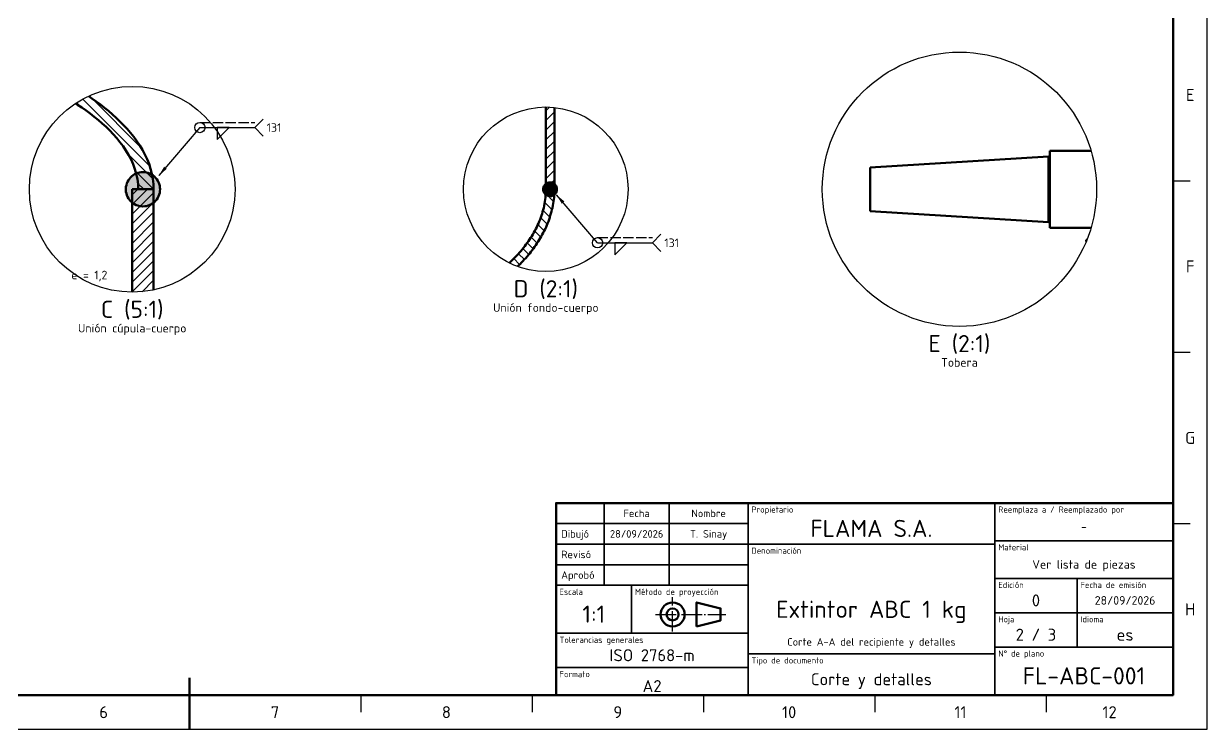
# Model space of a CAD drawing. Header units: millimetres. Extents: x 0 to 594, y 0 to 420.
# Drawn here: x 248.7 to 594, y 0 to 205.8 of the extents above; entities that cross this region are included whole.
import ezdxf
from ezdxf.enums import TextEntityAlignment as Align

# ---------------------------------------------------------------- set-up
doc = ezdxf.new("R2010")
doc.units = ezdxf.units.MM
doc.linetypes.add('ISO02-TRAZOS', pattern=[3.75, 3, -0.75])
doc.linetypes.add('ISO04-TRAZO-PUNTO', pattern=[7.625, 6, -0.75, 0.125, -0.75])
for name, color, linetype, lineweight in [('01-VISIBLE', 7, 'CONTINUOUS', 50), ('02-OCULTA', 4, 'ISO02-TRAZOS', 25), ('03-EJE', 1, 'ISO04-TRAZO-PUNTO', 25), ('05-RAYADO', 8, 'CONTINUOUS', 25), ('06-TEXTO', 7, 'CONTINUOUS', 25), ('07-RECUADRO', 7, 'CONTINUOUS', 70), ('08-FINA', 5, 'CONTINUOUS', 25), ('10-ROTULO', 7, 'CONTINUOUS', 35), ('11-TEXTO-ROTULO', 7, 'CONTINUOUS', 25), ('12-SOLDADURA', 6, 'CONTINUOUS', 25)]:
    doc.layers.add(name, color=color, linetype=linetype, lineweight=lineweight)
doc.styles.add('ISO3098', font='isocpeur.ttf')

msp = doc.modelspace()

# ---------------------------------------------------------------- hatches: boundary and pattern name
at = {"layer": '05-RAYADO'}
h = msp.add_hatch(dxfattribs=at)
h.set_pattern_fill('ANSI31', scale=0.62992, angle=90)
h.paths.add_polyline_path([(267.89, 184.5), (268.71, 183.93), (269.53, 183.35), (270.34, 182.75), (271.15, 182.15), (271.94, 181.53), (272.72, 180.9), (273.5, 180.26), (274.26, 179.61), (275.02, 178.95), (275.76, 178.27), (276.48, 177.58), (277.2, 176.87), (277.9, 176.15), (278.59, 175.42), (279.25, 174.67), (279.9, 173.9), (280.54, 173.12), (281.15, 172.33), (281.73, 171.51), (282.3, 170.68), (282.84, 169.83), (283.35, 168.97), (283.83, 168.09), (284.28, 167.19), (284.7, 166.28), (285.07, 165.35), (285.42, 164.4), (285.72, 163.44), (285.98, 162.47), (286.2, 161.49), (286.37, 160.5), (286.49, 159.51), (286.56, 158.5), (286.58, 157.5), (282.08, 157.5), (282.07, 158.51), (282, 159.51), (281.86, 160.51), (281.65, 161.49), (281.39, 162.46), (281.08, 163.42), (280.75, 164.37), (280.38, 165.31), (279.97, 166.23), (279.51, 167.13), (279.02, 168), (278.49, 168.86), (277.93, 169.7), (277.34, 170.51), (276.73, 171.31), (276.09, 172.09), (275.44, 172.86), (274.77, 173.6), (274.07, 174.34), (273.36, 175.05), (272.64, 175.75), (271.9, 176.43), (271.15, 177.1), (270.38, 177.75), (269.6, 178.39), (268.81, 179.02), (268.01, 179.63), (267.21, 180.23), (266.39, 180.82), (265.56, 181.39), (264.73, 181.96), (263.89, 182.52), (263.83, 182.55), (264.28, 182.85), (264.91, 183.23), (265.55, 183.6), (266.19, 183.96), (266.84, 184.3), (267.51, 184.62), (267.63, 184.68)])
h = msp.add_hatch(dxfattribs=at)
h.set_pattern_fill('ANSI31', scale=0.62992)
h.paths.add_polyline_path([(403.5, 157.5), (401, 157.5), (401, 181.5), (401.59, 181.49), (402.18, 181.47), (402.77, 181.43), (403.35, 181.38), (403.5, 181.37)])
h = msp.add_hatch(color=7, dxfattribs=at)
h.dxf.hatch_style = 1
h.paths.add_polyline_path([(288.36, 156.49), (288.05, 155.53), (287.56, 154.64), (286.9, 153.88), (286.1, 153.26), (285.19, 152.81), (284.22, 152.56), (283.21, 152.51), (282.21, 152.66), (281.26, 153.01), (280.4, 153.55), (279.66, 154.24), (279.09, 155.07), (278.69, 156), (278.48, 156.99), (278.48, 158.01), (278.69, 159), (279.09, 159.93), (279.66, 160.76), (280.4, 161.45), (281.26, 161.99), (282.21, 162.34), (283.21, 162.49), (284.22, 162.44), (285.19, 162.19), (286.1, 161.74), (286.9, 161.12), (287.56, 160.36), (288.05, 159.47), (288.36, 158.51), (288.46, 157.5)])
h = msp.add_hatch(color=7, dxfattribs=at)
h.dxf.hatch_style = 1
h.paths.add_polyline_path([(404.21, 157.1), (404.09, 156.71), (403.89, 156.36), (403.63, 156.05), (403.31, 155.8), (402.94, 155.62), (402.55, 155.52), (402.15, 155.5), (401.75, 155.56), (401.37, 155.7), (401.03, 155.92), (400.73, 156.2), (400.5, 156.53), (400.34, 156.9), (400.26, 157.3), (400.26, 157.7), (400.34, 158.1), (400.5, 158.47), (400.73, 158.8), (401.03, 159.08), (401.37, 159.3), (401.75, 159.44), (402.15, 159.5), (402.55, 159.48), (402.94, 159.38), (403.31, 159.2), (403.63, 158.95), (403.89, 158.64), (404.09, 158.29), (404.21, 157.9), (404.25, 157.5)])
h = msp.add_hatch(dxfattribs=at)
h.set_pattern_fill('ANSI31', scale=0.62992)
h.paths.add_polyline_path([(286.58, 157.5), (286.58, 128.16), (286.19, 128.08), (285.46, 127.94), (284.74, 127.82), (284.01, 127.73), (283.27, 127.64), (282.54, 127.58), (281.81, 127.54), (281.07, 127.51), (280.33, 127.5), (280.33, 157.5)])
h = msp.add_hatch(dxfattribs=at)
h.set_pattern_fill('ANSI31', scale=0.62992, angle=90)
h.paths.add_polyline_path([(403.5, 157.1), (403.49, 156.7), (403.49, 156.3), (403.47, 155.9), (403.46, 155.5), (403.43, 155.1), (403.39, 154.7), (403.34, 154.3), (403.28, 153.91), (403.2, 153.51), (403.12, 153.12), (403.04, 152.73), (402.95, 152.34), (402.86, 151.95), (402.77, 151.56), (402.67, 151.17), (402.58, 150.78), (402.47, 150.4), (402.37, 150.01), (402.26, 149.62), (402.14, 149.24), (402.02, 148.86), (401.89, 148.48), (401.75, 148.1), (401.61, 147.73), (401.46, 147.36), (401.31, 146.99), (401.15, 146.62), (400.98, 146.26), (400.81, 145.89), (400.64, 145.53), (400.45, 145.18), (400.27, 144.82), (400.08, 144.47), (399.89, 144.12), (399.69, 143.77), (399.49, 143.42), (399.28, 143.08), (399.08, 142.74), (398.86, 142.4), (398.65, 142.06), (398.43, 141.72), (398.21, 141.39), (397.98, 141.06), (397.75, 140.73), (397.52, 140.41), (397.28, 140.09), (397.04, 139.77), (396.79, 139.45), (396.55, 139.13), (396.3, 138.82), (396.04, 138.51), (395.78, 138.21), (395.52, 137.9), (395.26, 137.6), (395, 137.3), (394.73, 137), (394.46, 136.71), (394.18, 136.42), (393.9, 136.13), (393.63, 135.84), (393.34, 135.55), (393.06, 135.27), (392.77, 134.99), (392.75, 134.97), (392.36, 135.11), (391.82, 135.33), (391.27, 135.56), (390.74, 135.8), (390.34, 136), (390.5, 136.15), (390.8, 136.43), (391.08, 136.71), (391.37, 136.99), (391.65, 137.27), (391.94, 137.56), (392.21, 137.85), (392.49, 138.14), (392.76, 138.43), (393.03, 138.73), (393.3, 139.03), (393.56, 139.33), (393.82, 139.64), (394.08, 139.95), (394.34, 140.26), (394.59, 140.57), (394.84, 140.88), (395.08, 141.2), (395.32, 141.52), (395.56, 141.85), (395.79, 142.17), (396.02, 142.5), (396.24, 142.83), (396.47, 143.17), (396.68, 143.51), (396.9, 143.85), (397.11, 144.19), (397.31, 144.53), (397.51, 144.88), (397.71, 145.23), (397.9, 145.59), (398.08, 145.94), (398.26, 146.3), (398.44, 146.66), (398.61, 147.02), (398.78, 147.39), (398.94, 147.75), (399.09, 148.12), (399.24, 148.5), (399.39, 148.87), (399.53, 149.25), (399.66, 149.63), (399.79, 150.01), (399.91, 150.39), (400.02, 150.77), (400.13, 151.16), (400.24, 151.55), (400.33, 151.94), (400.42, 152.33), (400.51, 152.72), (400.59, 153.11), (400.66, 153.51), (400.72, 153.9), (400.78, 154.3), (400.83, 154.7), (400.88, 155.1), (400.91, 155.5), (400.95, 155.9), (400.97, 156.3), (400.99, 156.7), (401, 157.1), (401, 157.5), (403.5, 157.5)])
at = {"layer": '08-FINA'}
h = msp.add_hatch(color=7, dxfattribs=at)
h.dxf.hatch_style = 1
h.paths.add_polyline_path([(288.08, 161.5), (290.42, 163.45), (289.66, 164.1)])
h = msp.add_hatch(color=7, dxfattribs=at)
h.dxf.hatch_style = 1
h.paths.add_polyline_path([(404.1, 155.9), (405.67, 153.3), (406.43, 153.95)])

# ---------------------------------------------------------------- linework, layer by layer
at = {"layer": '01-VISIBLE'}
for points in [[(286.58, 157.5), (286.53, 159.01), (286.36, 160.52), (286.09, 162), (285.71, 163.47), (285.24, 164.91), (284.68, 166.31), (284.04, 167.68), (283.32, 169.02), (282.54, 170.31), (281.69, 171.57), (280.8, 172.79), (279.85, 173.97), (278.86, 175.11), (277.83, 176.22), (276.77, 177.3), (275.68, 178.35), (274.55, 179.36), (273.4, 180.34), (272.23, 181.3), (271.04, 182.23), (269.82, 183.14), (268.59, 184.02), (267.63, 184.68)], [(263.83, 182.55), (264.41, 182.18), (265.65, 181.33), (266.88, 180.46), (268.09, 179.57), (269.28, 178.65), (270.45, 177.7), (271.59, 176.71), (272.69, 175.7), (273.77, 174.64), (274.81, 173.56), (275.81, 172.43), (276.76, 171.27), (277.67, 170.07), (278.52, 168.82), (279.29, 167.53), (279.98, 166.2), (280.58, 164.82), (281.09, 163.4), (281.53, 161.96), (281.87, 160.5), (282.04, 159), (282.08, 157.5)], [(401, 157.5), (401, 181.5)], [(403.5, 157.5), (403.5, 181.37)], [(495.67, 163.9), (547.67, 167.1)], [(547.67, 147.9), (547.67, 148.91), (547.67, 149.92), (547.67, 150.93), (547.67, 151.94), (547.67, 152.95), (547.67, 153.96), (547.67, 154.97), (547.67, 155.98), (547.67, 156.99), (547.67, 158.01), (547.67, 159.02), (547.67, 160.03), (547.67, 161.04), (547.67, 162.05), (547.67, 163.06), (547.67, 164.07), (547.67, 165.08), (547.67, 166.09), (547.67, 167.1)], [(548.07, 146.3), (548.07, 147.32), (548.07, 148.34), (548.07, 149.35), (548.07, 150.37), (548.07, 151.39), (548.07, 152.41), (548.07, 153.43), (548.07, 154.45), (548.07, 155.46), (548.07, 156.48), (548.07, 157.5), (548.07, 158.52), (548.07, 159.54), (548.07, 160.55), (548.07, 161.57), (548.07, 162.59), (548.07, 163.61), (548.07, 164.63), (548.07, 165.65), (548.07, 166.66), (548.07, 167.68), (548.07, 168.7)], [(560.06, 168.7), (548.07, 168.7)], [(283.46, 162.5), (282.95, 162.47), (282.45, 162.4), (281.96, 162.27), (281.49, 162.09), (281.03, 161.87), (280.6, 161.6), (280.2, 161.29), (279.83, 160.94), (279.5, 160.56), (279.22, 160.14), (278.97, 159.7), (278.77, 159.24), (278.62, 158.75), (278.52, 158.26), (278.46, 157.75), (278.46, 157.25), (278.52, 156.74), (278.62, 156.25), (278.77, 155.76), (278.97, 155.3), (279.22, 154.86), (279.5, 154.44), (279.83, 154.06), (280.2, 153.71), (280.6, 153.4), (281.03, 153.13), (281.49, 152.91), (281.96, 152.73), (282.45, 152.6), (282.95, 152.53), (283.46, 152.5)], [(288.46, 157.5), (288.43, 158.02), (288.35, 158.54), (288.21, 159.05), (288.03, 159.53), (287.79, 160), (287.5, 160.44), (287.17, 160.85), (286.8, 161.22), (286.4, 161.55), (285.96, 161.83), (285.49, 162.07), (285, 162.26), (284.5, 162.39), (283.98, 162.47), (283.46, 162.5)], [(495.67, 151.1), (495.67, 152.17), (495.67, 153.23), (495.67, 154.3), (495.67, 155.37), (495.67, 156.43), (495.67, 157.5), (495.67, 158.57), (495.67, 159.63), (495.67, 160.7), (495.67, 161.77), (495.67, 162.83), (495.67, 163.9)], [(402.25, 159.5), (402.05, 159.49), (401.85, 159.46), (401.65, 159.41), (401.46, 159.34), (401.28, 159.25), (401.11, 159.14), (400.95, 159.02), (400.8, 158.88), (400.67, 158.72), (400.55, 158.56), (400.45, 158.38), (400.37, 158.19), (400.31, 158), (400.27, 157.8), (400.25, 157.6), (400.25, 157.4), (400.27, 157.2), (400.31, 157), (400.37, 156.81), (400.45, 156.62), (400.55, 156.44), (400.67, 156.28), (400.8, 156.12), (400.95, 155.98), (401.11, 155.86), (401.28, 155.75), (401.46, 155.66), (401.65, 155.59), (401.85, 155.54), (402.05, 155.51), (402.25, 155.5)], [(404.25, 157.5), (404.24, 157.71), (404.21, 157.92), (404.15, 158.12), (404.08, 158.31), (403.98, 158.5), (403.87, 158.68), (403.74, 158.84), (403.59, 158.99), (403.43, 159.12), (403.25, 159.23), (403.06, 159.33), (402.87, 159.4), (402.67, 159.46), (402.46, 159.49), (402.25, 159.5)], [(286.58, 157.5), (280.33, 157.5)], [(280.33, 127.5), (280.33, 157.5)], [(282.08, 157.5), (286.58, 157.5)], [(283.46, 152.5), (283.98, 152.53), (284.5, 152.61), (285, 152.74), (285.49, 152.93), (285.96, 153.17), (286.4, 153.45), (286.8, 153.78), (287.17, 154.15), (287.5, 154.56), (287.79, 155), (288.03, 155.47), (288.21, 155.95), (288.35, 156.46), (288.43, 156.98), (288.46, 157.5)], [(286.58, 128.16), (286.58, 157.5)], [(401, 157.5), (400.99, 156.9), (400.97, 156.3), (400.93, 155.7), (400.88, 155.1), (400.81, 154.5), (400.72, 153.9), (400.62, 153.31), (400.51, 152.72), (400.38, 152.13), (400.24, 151.55), (400.08, 150.97), (399.91, 150.39), (399.73, 149.82), (399.53, 149.25), (399.32, 148.68), (399.09, 148.12), (398.86, 147.57), (398.61, 147.02), (398.35, 146.48), (398.08, 145.94), (397.8, 145.41), (397.51, 144.88), (397.21, 144.36), (396.9, 143.85), (396.58, 143.34), (396.24, 142.83), (395.91, 142.34), (395.56, 141.85), (395.2, 141.36), (394.84, 140.88), (394.46, 140.41), (394.08, 139.95), (393.69, 139.49), (393.3, 139.03), (392.9, 138.58), (392.49, 138.14), (392.08, 137.7), (391.65, 137.27), (391.23, 136.85), (390.8, 136.43), (390.36, 136.02), (390.34, 136)], [(392.75, 134.97), (393.06, 135.27), (393.49, 135.7), (393.9, 136.13), (394.32, 136.56), (394.73, 137), (395.13, 137.45), (395.52, 137.9), (395.91, 138.36), (396.3, 138.82), (396.67, 139.29), (397.04, 139.77), (397.4, 140.25), (397.75, 140.73), (398.09, 141.23), (398.43, 141.72), (398.76, 142.23), (399.08, 142.74), (399.39, 143.25), (399.69, 143.77), (399.98, 144.29), (400.27, 144.82), (400.55, 145.36), (400.81, 145.89), (401.07, 146.44), (401.31, 146.99), (401.54, 147.54), (401.75, 148.1), (401.95, 148.67), (402.14, 149.24), (402.31, 149.82), (402.47, 150.4), (402.63, 150.98), (402.77, 151.56), (402.91, 152.14), (403.04, 152.73), (403.16, 153.32), (403.28, 153.91), (403.37, 154.5), (403.43, 155.1), (403.47, 155.7), (403.49, 156.3), (403.5, 156.9), (403.5, 157.5)], [(403.5, 157.5), (401, 157.5)], [(403.5, 157.5), (401, 157.5)], [(402.25, 155.5), (402.46, 155.51), (402.67, 155.54), (402.87, 155.6), (403.06, 155.67), (403.25, 155.77), (403.43, 155.88), (403.59, 156.01), (403.74, 156.16), (403.87, 156.32), (403.98, 156.5), (404.08, 156.69), (404.15, 156.88), (404.21, 157.08), (404.24, 157.29), (404.25, 157.5)], [(547.67, 147.9), (495.67, 151.1)], [(560.06, 146.3), (548.07, 146.3)], [(558.67, 142.73), (558.84, 142.73)], [(558.67, 142.3), (558.67, 142.73)]]:
    msp.add_lwpolyline(points, dxfattribs=at)
msp.add_lwpolyline([(445, 30), (452, 31.75), (452, 35.25), (445, 37)], close=True, dxfattribs=at)
for radius in [3.5, 1.75]:
    msp.add_circle((438, 33.5), radius, dxfattribs=at)
at = {"layer": '02-OCULTA'}
for points in [[(547.67, 167.1), (547.67, 166.09), (547.67, 165.08), (547.67, 164.07), (547.67, 163.06), (547.67, 162.05), (547.67, 161.04), (547.67, 160.03), (547.67, 159.02), (547.67, 158.01), (547.67, 156.99), (547.67, 155.98), (547.67, 154.97), (547.67, 153.96), (547.67, 152.95), (547.67, 151.94), (547.67, 150.93), (547.67, 149.92), (547.67, 148.91), (547.67, 147.9)], [(548.07, 168.7), (548.07, 167.68), (548.07, 166.66), (548.07, 165.65), (548.07, 164.63), (548.07, 163.61), (548.07, 162.59), (548.07, 161.57), (548.07, 160.55), (548.07, 159.54), (548.07, 158.52), (548.07, 157.5), (548.07, 156.48), (548.07, 155.46), (548.07, 154.45), (548.07, 153.43), (548.07, 152.41), (548.07, 151.39), (548.07, 150.37), (548.07, 149.35), (548.07, 148.34), (548.07, 147.32), (548.07, 146.3)], [(495.67, 163.9), (495.67, 162.83), (495.67, 161.77), (495.67, 160.7), (495.67, 159.63), (495.67, 158.57), (495.67, 157.5), (495.67, 156.43), (495.67, 155.37), (495.67, 154.3), (495.67, 153.23), (495.67, 152.17), (495.67, 151.1)], [(558.84, 142.73), (558.67, 142.73)]]:
    msp.add_lwpolyline(points, dxfattribs=at)
at = {"layer": '03-EJE'}
for p, q in [((438, 28.5), (438, 38.5)), ((433, 33.5), (453.5, 33.5))]:
    msp.add_line(p, q, dxfattribs=at)
at = {"layer": '07-RECUADRO'}
msp.add_line((297, 0), (297, 15), dxfattribs=at)
for points in [[(20, 10), (584, 10), (584, 410), (20, 410)], [(404, 10), (584, 10), (584, 66), (404, 66)]]:
    msp.add_lwpolyline(points, close=True, dxfattribs=at)
at = {"layer": '08-FINA'}
for p, q in [((584, 160), (589, 160)), ((584, 110), (589, 110)), ((584, 60), (589, 60)), ((347, 10), (347, 5)), ((397, 10), (397, 5)), ((447, 10), (447, 5)), ((497, 10), (497, 5)), ((547, 10), (547, 5))]:
    msp.add_line(p, q, dxfattribs=at)
msp.add_lwpolyline([(0, 0), (594, 0), (594, 420), (0, 420)], close=True, dxfattribs=at)
for centre, radius in [((521.67, 157.5), 40), ((280.33, 157.5), 30), ((401, 157.5), 24)]:
    msp.add_circle(centre, radius, dxfattribs=at)
at = {"layer": '10-ROTULO'}
for points in [[(404, 60), (418, 60), (418, 66), (404, 66)], [(418, 60), (437, 60), (437, 66), (418, 66)], [(437, 60), (460, 60), (460, 66), (437, 66)], [(460, 54), (532, 54), (532, 66), (460, 66)], [(532, 55), (584, 55), (584, 66), (532, 66)], [(404, 54), (418, 54), (418, 60), (404, 60)], [(418, 54), (437, 54), (437, 60), (418, 60)], [(437, 54), (460, 54), (460, 60), (437, 60)], [(404, 48), (418, 48), (418, 54), (404, 54)], [(418, 48), (437, 48), (437, 54), (418, 54)], [(437, 48), (460, 48), (460, 54), (437, 54)], [(460, 22), (532, 22), (532, 54), (460, 54)], [(532, 44), (584, 44), (584, 55), (532, 55)], [(404, 42), (418, 42), (418, 48), (404, 48)], [(418, 42), (437, 42), (437, 48), (418, 48)], [(437, 42), (460, 42), (460, 48), (437, 48)], [(404, 28), (426, 28), (426, 42), (404, 42)], [(426, 28), (460, 28), (460, 42), (426, 42)], [(532, 34), (556, 34), (556, 44), (532, 44)], [(556, 34), (584, 34), (584, 44), (556, 44)], [(532, 24), (556, 24), (556, 34), (532, 34)], [(556, 24), (584, 24), (584, 34), (556, 34)], [(404, 18), (460, 18), (460, 28), (404, 28)], [(460, 10), (532, 10), (532, 22), (460, 22)], [(532, 10), (584, 10), (584, 24), (532, 24)], [(404, 10), (460, 10), (460, 18), (404, 18)]]:
    msp.add_lwpolyline(points, close=True, dxfattribs=at)
at = {"layer": '12-SOLDADURA', "linetype": 'ISO02-TRAZOS'}
for p, q in [((300.08, 177), (316.08, 177)), ((416.1, 143.4), (432.1, 143.4))]:
    msp.add_line(p, q, dxfattribs=at)
at = {"layer": '12-SOLDADURA'}
for p, q in [((316.08, 175.5), (318.58, 178)), ((300.08, 175.5), (288.08, 161.5)), ((300.08, 175.5), (316.08, 175.5)), ((316.08, 175.5), (318.58, 173)), ((416.1, 141.9), (404.1, 155.9)), ((416.1, 141.9), (432.1, 141.9)), ((432.1, 141.9), (434.6, 144.4)), ((432.1, 141.9), (434.6, 139.4))]:
    msp.add_line(p, q, dxfattribs=at)
for points in [[(305.08, 175.5), (305.08, 172), (308.58, 175.5)], [(421.1, 141.9), (421.1, 138.4), (424.6, 141.9)]]:
    msp.add_lwpolyline(points, close=True, dxfattribs=at)
for centre in [(300.08, 175.5), (416.1, 141.9)]:
    msp.add_circle(centre, 1.5, dxfattribs=at)

# ---------------------------------------------------------------- texts
at = {"layer": '06-TEXTO', "style": 'ISO3098'}
for s, height, p in [('E', 3.5, (589, 185)), ('F', 3.5, (589, 135)), ('e = 1,2', 2.5, (267.83, 132.5)), ('D (2:1)', 5, (401, 128.5)), ('C (5:1)', 5, (280.33, 122.5)), ('Unión fondo-cuerpo', 2.5, (401, 123)), ('Unión cúpula-cuerpo', 2.5, (280.33, 117)), ('E (2:1)', 5, (521.67, 112.5)), ('Tobera', 2.5, (521.67, 107)), ('G', 3.5, (589, 85)), ('H', 3.5, (589, 35)), ('6', 3.5, (272, 5)), ('7', 3.5, (322, 5)), ('8', 3.5, (372, 5)), ('9', 3.5, (422, 5)), ('10', 3.5, (472, 5)), ('11', 3.5, (522, 5)), ('12', 3.5, (565.5, 5))]:
    msp.add_text(s, height=height, dxfattribs=at).set_placement(p, align=Align.MIDDLE_CENTER)
at = {"layer": '11-TEXTO-ROTULO', "style": 'ISO3098'}
for s, height, p in [('Fecha', 2.2, (427.5, 63)), ('Nombre', 2.2, (448.5, 63)), ('FLAMA S.A.', 5, (496, 58.6)), ('-', 2.5, (558, 59.1)), ('28/09/2026', 2.2, (427.5, 57)), ('T. Sinay', 2.2, (448.5, 57)), ('Ver lista de piezas', 2.5, (558, 48.1)), ('0', 3.5, (544, 37.6)), ('28/09/2026', 2.5, (570, 37.6)), ('1:1', 5, (415, 33.6)), ('Extintor ABC 1 kg', 5, (496, 35)), ('2 / 3', 3.5, (544, 27.6)), ('es', 3.5, (570, 27.6)), ('Corte A-A del recipiente y detalles', 2.2, (496, 25.5)), ('ISO 2768-m', 3.5, (432, 21.6)), ('FL-ABC-001', 5, (558, 15.6)), ('A2', 3.5, (432, 12.6)), ('Corte y detalles', 3.5, (496, 14.6))]:
    msp.add_text(s, height=height, dxfattribs=at).set_placement(p, align=Align.MIDDLE_CENTER)
for s, p in [('Propietario', (461, 65)), ('Reemplaza a / Reemplazado por', (533, 65)), ('Denominación', (461, 53)), ('Material', (533, 54)), ('Edición', (533, 43)), ('Fecha de emisión', (557, 43)), ('Escala', (405, 41)), ('Método de proyección', (427, 41)), ('Hoja', (533, 33)), ('Idioma', (557, 33)), ('Tolerancias generales', (405, 27)), ('Tipo de documento', (461, 21)), ('N° de plano', (533, 23)), ('Formato', (405, 17))]:
    msp.add_text(s, height=1.8, dxfattribs=at).set_placement(p, align=Align.TOP_LEFT)
for s, p in [('Dibujó', (405.5, 57)), ('Revisó', (405.5, 51)), ('Aprobó', (405.5, 45))]:
    msp.add_text(s, height=2.2, dxfattribs=at).set_placement(p, align=Align.MIDDLE_LEFT)
at = {"layer": '12-SOLDADURA', "style": 'ISO3098'}
for p in [(319.58, 175.5), (435.6, 141.9)]:
    msp.add_text('131', height=2.5, dxfattribs=at).set_placement(p, align=Align.MIDDLE_LEFT)

doc.saveas('drawing.dxf')
